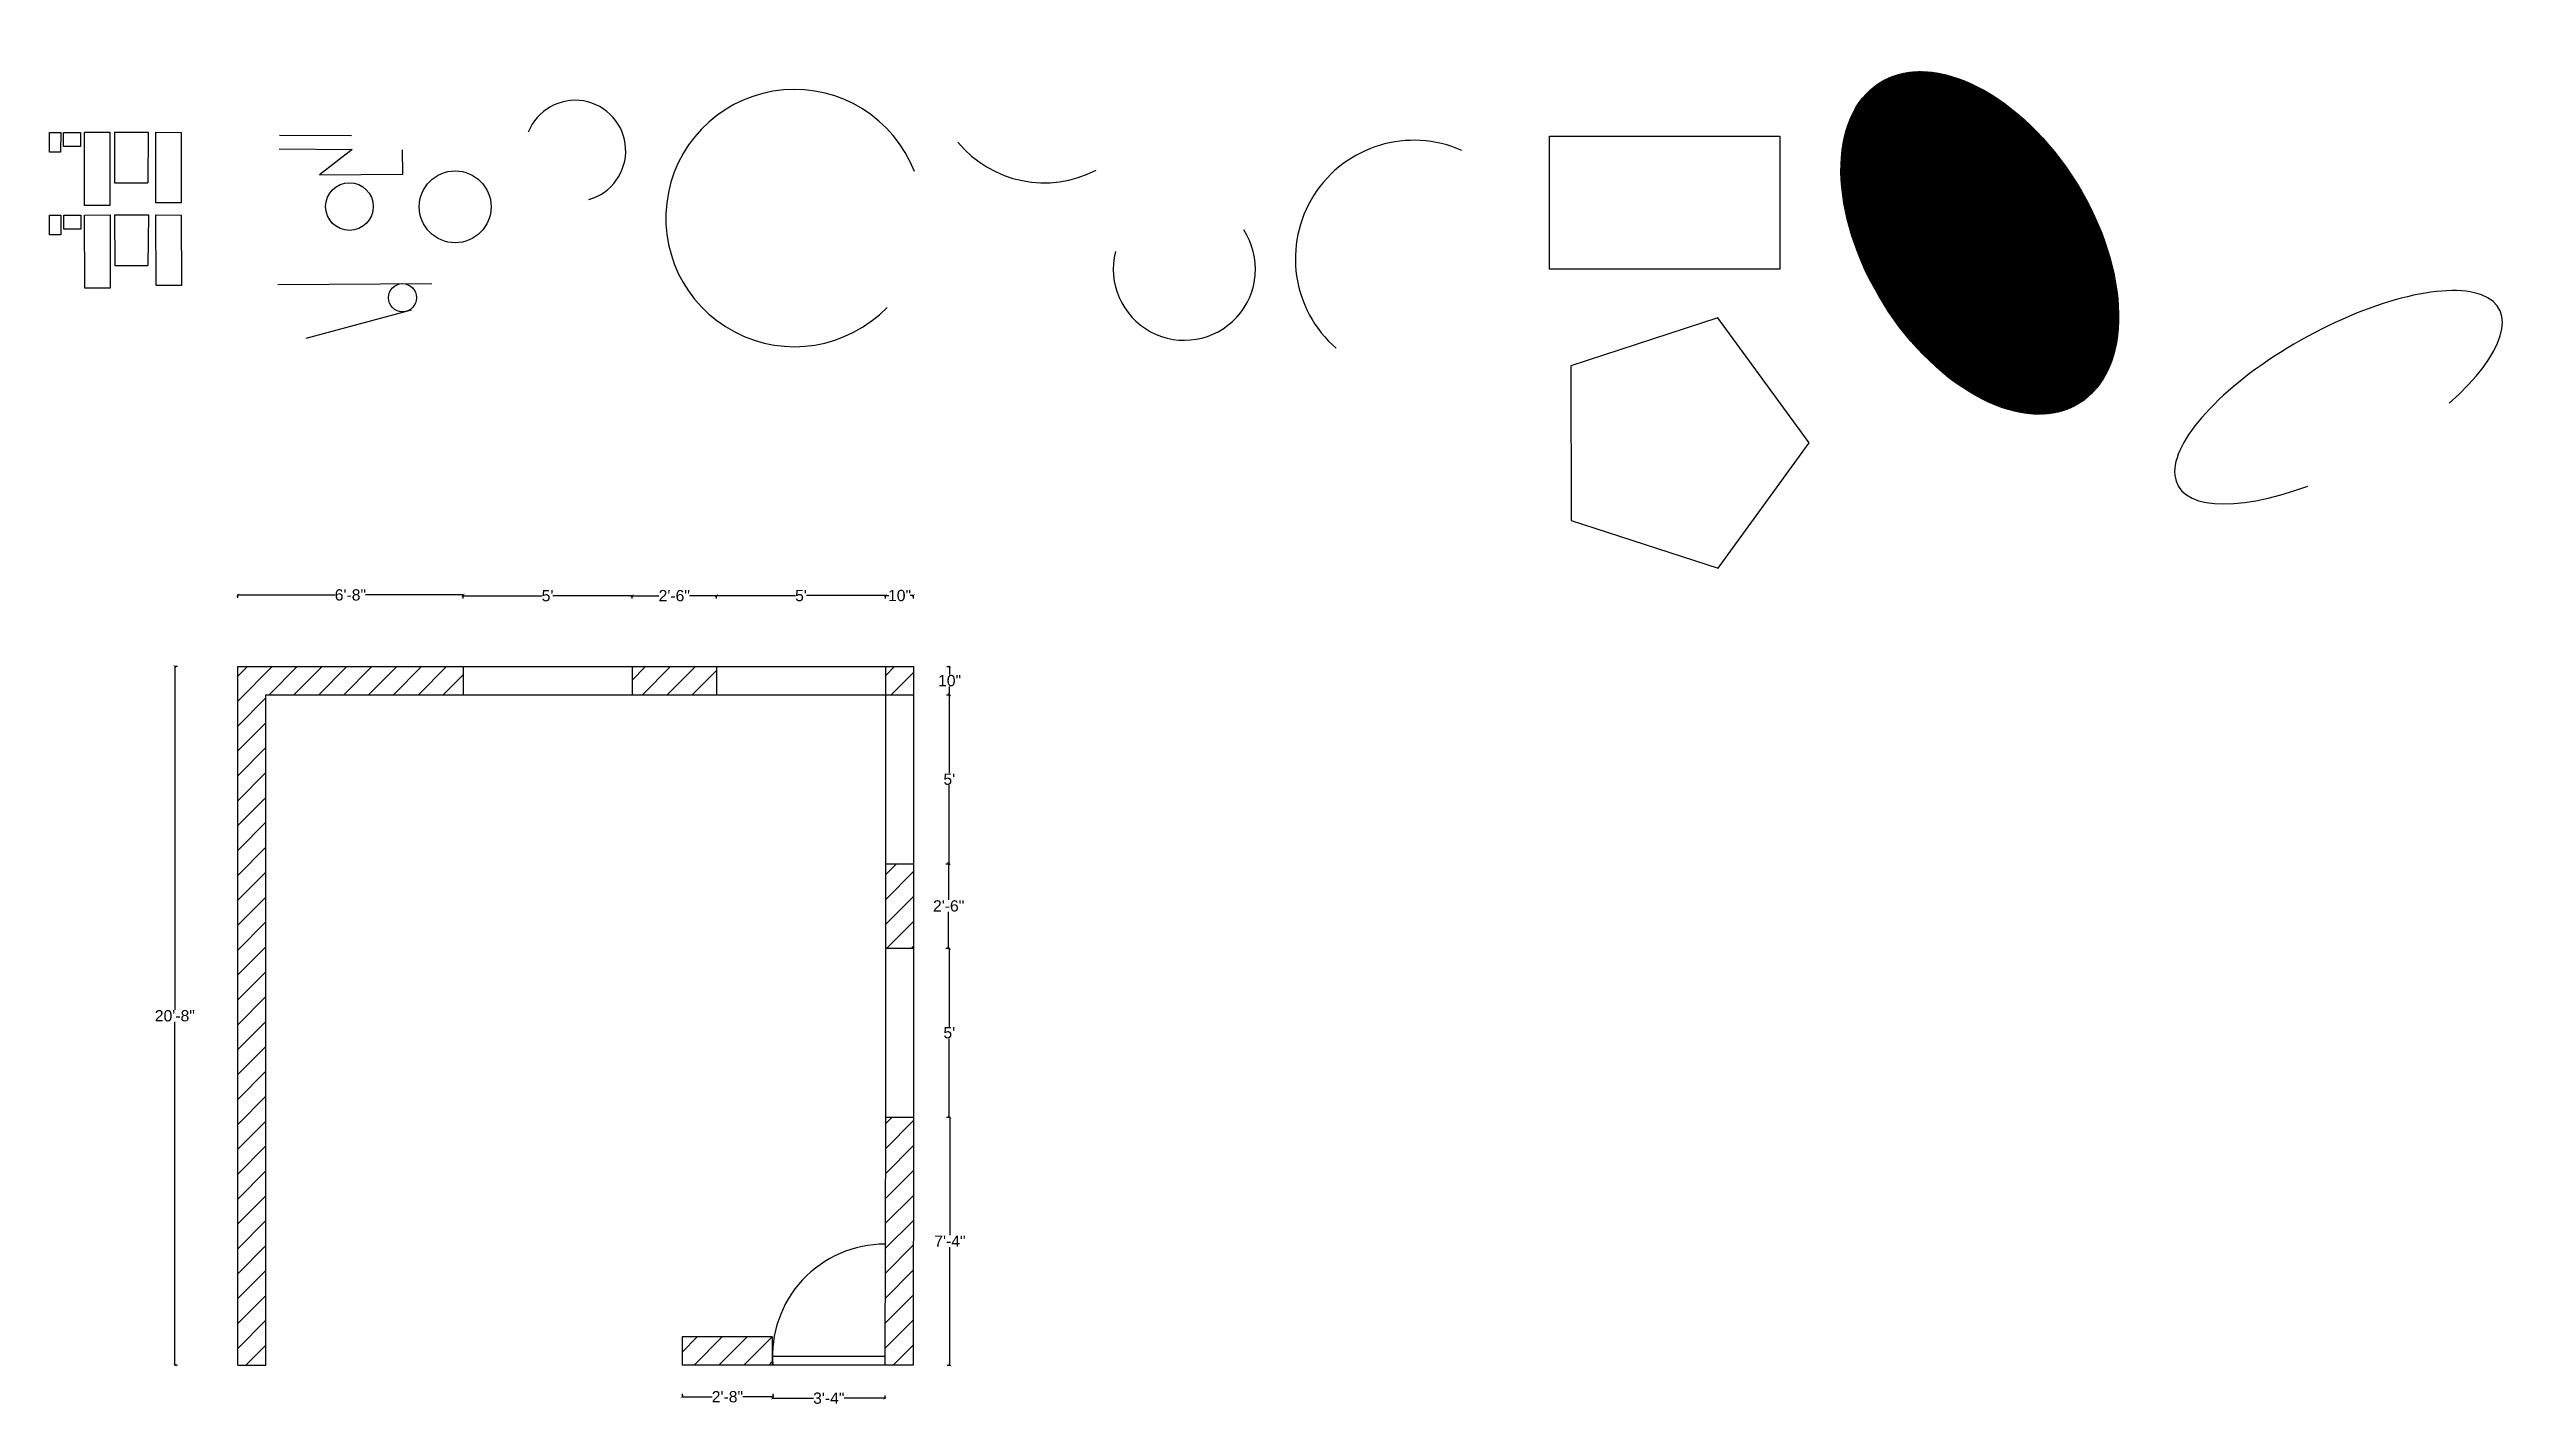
# Model space of a CAD drawing. Header units: inches. Extents: x 10 to 887, y -437 to 44.
import ezdxf

# ---------------------------------------------------------------- set-up
doc = ezdxf.new("R2010")
doc.units = ezdxf.units.IN
doc.header["$MEASUREMENT"] = 0
doc.layers.add('door', color=140, linetype='Continuous')
doc.layers.add('WALL', color=60, linetype='Continuous')
doc.styles.get("Standard").update_dxf_attribs({"font": 'arial.ttf'})
doc.dimstyles.get("Standard").update_dxf_attribs({"dimtxt": 4, "dimasz": 1, "dimexe": 0.18, "dimexo": 0.0625, "dimgap": 0.09, "dimtad": 0, "dimtih": 1, "dimtoh": 1, "dimdec": 0, "dimzin": 0, "dimdsep": 46, "dimlunit": 4, "dimtxsty": 'Standard', "dimblk": 'ARCHTICK', "dimcen": 0.09, "dimclrt": 256, "dimadec": 0, "dimazin": 0, "dimtfac": 1, "dimtdec": 0, "dimtofl": 0, "dimtmove": 0, "dimatfit": 3, "dimfxl": 0, "dimtolj": 1, "dimtzin": 0, "dimarcsym": 0})

# ---------------------------------------------------------------- blocks, each defined once
blk = doc.blocks.new('_ArchTick')
at = {"color": 0, "linetype": 'ByBlock', "const_width": 0.15}
blk.add_lwpolyline([(-0.5, -0.5), (0.5, 0.5)], dxfattribs=at)
blk = doc.blocks.new('*D3')
at = {"color": 0, "lineweight": -2, "transparency": 16777216}
for p, q in [((55.56, -174.64), (54.38, -174.64)), ((54.56, -174.64), (54.56, -296.51)), ((54.56, -422.64), (54.56, -300.77)), ((55.56, -422.64), (54.38, -422.64))]:
    blk.add_line(p, q, dxfattribs=at)
at = {"layer": 'Defpoints', "color": 0, "transparency": 16777216}
for p in [(76.9, -174.64), (54.56, -422.64), (76.9, -422.64)]:
    blk.add_point(p, dxfattribs=at)
at = {"color": 0, "lineweight": -2, "transparency": 16777216}
for p, rotation in [((54.56, -174.64), 90), ((54.56, -422.64), 270)]:
    blk.add_blockref('_ArchTick', p, dxfattribs=dict(at, rotation=rotation))
at = {"transparency": 16777216, "insert": (54.56, -298.64), "char_height": 4, "attachment_point": 5}
blk.add_mtext('\\A1;20\'-8"', dxfattribs=at)
blk = doc.blocks.new('*D5')
at = {"color": 0, "lineweight": -2, "transparency": 16777216}
for p, q in [((76.9, -150.22), (76.9, -149.04)), ((156.9, -150.22), (156.9, -149.04)), ((76.9, -149.22), (111.49, -149.22)), ((156.9, -149.22), (122.32, -149.22))]:
    blk.add_line(p, q, dxfattribs=at)
at = {"layer": 'Defpoints', "color": 0, "transparency": 16777216}
for p in [(156.9, -149.22), (76.9, -164.64), (156.9, -164.64)]:
    blk.add_point(p, dxfattribs=at)
at = {"color": 0, "lineweight": -2, "transparency": 16777216, "rotation": 180}
blk.add_blockref('_ArchTick', (76.9, -149.22), dxfattribs=at)
at = {"color": 0, "lineweight": -2, "transparency": 16777216}
blk.add_blockref('_ArchTick', (156.9, -149.22), dxfattribs=at)
at = {"transparency": 16777216, "insert": (116.9, -149.22), "char_height": 4, "attachment_point": 5}
blk.add_mtext('\\A1;6\'-8"', dxfattribs=at)
blk = doc.blocks.new('*D6')
at = {"color": 0, "lineweight": -2, "transparency": 16777216}
for p, q in [((156.9, -150.48), (156.9, -149.3)), ((156.9, -149.48), (184.97, -149.48)), ((216.9, -149.48), (188.83, -149.48)), ((216.9, -150.48), (216.9, -149.3))]:
    blk.add_line(p, q, dxfattribs=at)
at = {"layer": 'Defpoints', "color": 0, "transparency": 16777216}
for p in [(216.9, -149.48), (156.9, -164.64), (216.9, -164.64)]:
    blk.add_point(p, dxfattribs=at)
at = {"color": 0, "lineweight": -2, "transparency": 16777216, "rotation": 180}
blk.add_blockref('_ArchTick', (156.9, -149.48), dxfattribs=at)
at = {"color": 0, "lineweight": -2, "transparency": 16777216}
blk.add_blockref('_ArchTick', (216.9, -149.48), dxfattribs=at)
at = {"transparency": 16777216, "insert": (186.9, -149.48), "char_height": 4, "attachment_point": 5}
blk.add_mtext("\\A1;5'", dxfattribs=at)
blk = doc.blocks.new('*D7')
at = {"color": 0, "lineweight": -2, "transparency": 16777216}
for p, q in [((216.9, -150.48), (216.9, -149.3)), ((216.9, -149.48), (226.46, -149.48)), ((246.9, -149.48), (237.34, -149.48)), ((246.9, -150.48), (246.9, -149.3))]:
    blk.add_line(p, q, dxfattribs=at)
at = {"layer": 'Defpoints', "color": 0, "transparency": 16777216}
for p in [(246.9, -149.48), (216.9, -164.64), (246.9, -164.64)]:
    blk.add_point(p, dxfattribs=at)
at = {"color": 0, "lineweight": -2, "transparency": 16777216, "rotation": 180}
blk.add_blockref('_ArchTick', (216.9, -149.48), dxfattribs=at)
at = {"color": 0, "lineweight": -2, "transparency": 16777216}
blk.add_blockref('_ArchTick', (246.9, -149.48), dxfattribs=at)
at = {"transparency": 16777216, "insert": (231.9, -149.48), "char_height": 4, "attachment_point": 5}
blk.add_mtext('\\A1;2\'-6"', dxfattribs=at)
blk = doc.blocks.new('*D8')
at = {"color": 0, "lineweight": -2, "transparency": 16777216}
for p, q in [((246.9, -150.45), (246.9, -149.27)), ((246.9, -149.45), (274.97, -149.45)), ((306.9, -149.45), (278.83, -149.45)), ((306.9, -150.45), (306.9, -149.27))]:
    blk.add_line(p, q, dxfattribs=at)
at = {"layer": 'Defpoints', "color": 0, "transparency": 16777216}
for p in [(306.9, -149.45), (246.9, -164.64), (306.9, -164.64)]:
    blk.add_point(p, dxfattribs=at)
at = {"color": 0, "lineweight": -2, "transparency": 16777216, "rotation": 180}
blk.add_blockref('_ArchTick', (246.9, -149.45), dxfattribs=at)
at = {"color": 0, "lineweight": -2, "transparency": 16777216}
blk.add_blockref('_ArchTick', (306.9, -149.45), dxfattribs=at)
at = {"transparency": 16777216, "insert": (276.9, -149.45), "char_height": 4, "attachment_point": 5}
blk.add_mtext("\\A1;5'", dxfattribs=at)
blk = doc.blocks.new('*D9')
at = {"color": 0, "lineweight": -2, "transparency": 16777216}
for p, q in [((306.9, -150.43), (306.9, -149.25)), ((306.9, -149.43), (308.15, -149.43)), ((316.9, -149.43), (315.66, -149.43)), ((316.9, -150.43), (316.9, -149.25))]:
    blk.add_line(p, q, dxfattribs=at)
at = {"layer": 'Defpoints', "color": 0, "transparency": 16777216}
for p in [(316.9, -149.43), (306.9, -164.64), (316.9, -164.64)]:
    blk.add_point(p, dxfattribs=at)
at = {"color": 0, "lineweight": -2, "transparency": 16777216, "rotation": 180}
blk.add_blockref('_ArchTick', (306.9, -149.43), dxfattribs=at)
at = {"color": 0, "lineweight": -2, "transparency": 16777216}
blk.add_blockref('_ArchTick', (316.9, -149.43), dxfattribs=at)
at = {"transparency": 16777216, "insert": (311.9, -149.43), "char_height": 4, "attachment_point": 5}
blk.add_mtext('\\A1;10"', dxfattribs=at)
blk = doc.blocks.new('*D15')
at = {"color": 0, "lineweight": -2, "transparency": 16777216}
for p, q in [((328.67, -174.64), (329.85, -174.64)), ((329.67, -174.64), (329.67, -177.51)), ((329.67, -184.64), (329.67, -181.77)), ((328.67, -184.64), (329.85, -184.64))]:
    blk.add_line(p, q, dxfattribs=at)
at = {"layer": 'Defpoints', "color": 0, "transparency": 16777216}
for p in [(316.9, -174.64), (316.9, -184.64), (329.67, -184.64)]:
    blk.add_point(p, dxfattribs=at)
at = {"color": 0, "lineweight": -2, "transparency": 16777216}
for p, rotation in [((329.67, -174.64), 90), ((329.67, -184.64), 270)]:
    blk.add_blockref('_ArchTick', p, dxfattribs=dict(at, rotation=rotation))
at = {"transparency": 16777216, "insert": (329.67, -179.64), "char_height": 4, "attachment_point": 5}
blk.add_mtext('\\A1;10"', dxfattribs=at)
blk = doc.blocks.new('*D16')
at = {"color": 0, "lineweight": -2, "transparency": 16777216}
for p, q in [((328.56, -184.64), (329.74, -184.64)), ((329.56, -184.64), (329.56, -212.52)), ((329.56, -244.64), (329.56, -216.77)), ((328.56, -244.64), (329.74, -244.64))]:
    blk.add_line(p, q, dxfattribs=at)
at = {"layer": 'Defpoints', "color": 0, "transparency": 16777216}
for p in [(316.9, -184.64), (316.9, -244.64), (329.56, -244.64)]:
    blk.add_point(p, dxfattribs=at)
at = {"color": 0, "lineweight": -2, "transparency": 16777216}
for p, rotation in [((329.56, -184.64), 90), ((329.56, -244.64), 270)]:
    blk.add_blockref('_ArchTick', p, dxfattribs=dict(at, rotation=rotation))
at = {"transparency": 16777216, "insert": (329.56, -214.64), "char_height": 4, "attachment_point": 5}
blk.add_mtext("\\A1;5'", dxfattribs=at)
blk = doc.blocks.new('*D17')
at = {"color": 0, "lineweight": -2, "transparency": 16777216}
for p, q in [((328.33, -244.64), (329.51, -244.64)), ((329.33, -244.64), (329.33, -257.51)), ((329.33, -274.64), (329.33, -261.77)), ((328.33, -274.64), (329.51, -274.64))]:
    blk.add_line(p, q, dxfattribs=at)
at = {"layer": 'Defpoints', "color": 0, "transparency": 16777216}
for p in [(316.9, -244.64), (316.9, -274.64), (329.33, -274.64)]:
    blk.add_point(p, dxfattribs=at)
at = {"color": 0, "lineweight": -2, "transparency": 16777216}
for p, rotation in [((329.33, -244.64), 90), ((329.33, -274.64), 270)]:
    blk.add_blockref('_ArchTick', p, dxfattribs=dict(at, rotation=rotation))
at = {"transparency": 16777216, "insert": (329.33, -259.64), "char_height": 4, "attachment_point": 5}
blk.add_mtext('\\A1;2\'-6"', dxfattribs=at)
blk = doc.blocks.new('*D18')
at = {"color": 0, "lineweight": -2, "transparency": 16777216}
for p, q in [((328.56, -274.64), (329.74, -274.64)), ((329.56, -274.64), (329.56, -302.5)), ((329.56, -334.62), (329.56, -306.75)), ((328.56, -334.62), (329.74, -334.62))]:
    blk.add_line(p, q, dxfattribs=at)
at = {"layer": 'Defpoints', "color": 0, "transparency": 16777216}
for p in [(316.9, -274.64), (316.9, -334.62), (329.56, -334.62)]:
    blk.add_point(p, dxfattribs=at)
at = {"color": 0, "lineweight": -2, "transparency": 16777216}
for p, rotation in [((329.56, -274.64), 90), ((329.56, -334.62), 270)]:
    blk.add_blockref('_ArchTick', p, dxfattribs=dict(at, rotation=rotation))
at = {"transparency": 16777216, "insert": (329.56, -304.63), "char_height": 4, "attachment_point": 5}
blk.add_mtext("\\A1;5'", dxfattribs=at)
blk = doc.blocks.new('*D19')
at = {"color": 0, "lineweight": -2, "transparency": 16777216}
for p, q in [((328.78, -334.64), (329.96, -334.64)), ((329.78, -334.64), (329.78, -376.55)), ((329.78, -422.64), (329.78, -380.73)), ((328.78, -422.64), (329.96, -422.64))]:
    blk.add_line(p, q, dxfattribs=at)
at = {"layer": 'Defpoints', "color": 0, "transparency": 16777216}
for p in [(316.9, -334.64), (316.68, -422.64), (329.78, -422.64)]:
    blk.add_point(p, dxfattribs=at)
at = {"color": 0, "lineweight": -2, "transparency": 16777216}
for p, rotation in [((329.78, -334.64), 90), ((329.78, -422.64), 270)]:
    blk.add_blockref('_ArchTick', p, dxfattribs=dict(at, rotation=rotation))
at = {"transparency": 16777216, "insert": (329.78, -378.64), "char_height": 4, "attachment_point": 5}
blk.add_mtext('\\A1;7\'-4"', dxfattribs=at)
blk = doc.blocks.new('*D20')
at = {"color": 0, "lineweight": -2, "transparency": 16777216}
for p, q in [((266.86, -433.4), (266.86, -434.58)), ((266.86, -434.4), (281.37, -434.4)), ((306.68, -434.4), (292.18, -434.4)), ((306.68, -433.4), (306.68, -434.58))]:
    blk.add_line(p, q, dxfattribs=at)
at = {"layer": 'Defpoints', "color": 0, "transparency": 16777216}
for p in [(266.86, -422.62), (306.68, -422.72), (306.68, -434.4)]:
    blk.add_point(p, dxfattribs=at)
at = {"color": 0, "lineweight": -2, "transparency": 16777216, "rotation": 180}
blk.add_blockref('_ArchTick', (266.86, -434.4), dxfattribs=at)
at = {"color": 0, "lineweight": -2, "transparency": 16777216}
blk.add_blockref('_ArchTick', (306.68, -434.4), dxfattribs=at)
at = {"transparency": 16777216, "insert": (286.77, -434.4), "char_height": 4, "attachment_point": 5}
blk.add_mtext('\\A1;3\'-4"', dxfattribs=at)
blk = doc.blocks.new('*D22')
at = {"color": 0, "lineweight": -2, "transparency": 16777216}
for p, q in [((234.68, -432.9), (234.68, -434.08)), ((234.68, -433.9), (245.33, -433.9)), ((266.86, -433.9), (256.21, -433.9)), ((266.86, -432.9), (266.86, -434.08))]:
    blk.add_line(p, q, dxfattribs=at)
at = {"layer": 'Defpoints', "color": 0, "transparency": 16777216}
for p in [(234.68, -422.62), (266.86, -422.62), (266.86, -433.9)]:
    blk.add_point(p, dxfattribs=at)
at = {"color": 0, "lineweight": -2, "transparency": 16777216, "rotation": 180}
blk.add_blockref('_ArchTick', (234.68, -433.9), dxfattribs=at)
at = {"color": 0, "lineweight": -2, "transparency": 16777216}
blk.add_blockref('_ArchTick', (266.86, -433.9), dxfattribs=at)
at = {"transparency": 16777216, "insert": (250.77, -433.9), "char_height": 4, "attachment_point": 5}
blk.add_mtext('\\A1;2\'-8"', dxfattribs=at)

msp = doc.modelspace()

# ---------------------------------------------------------------- hatches: boundary and pattern name
h = msp.add_hatch()
h.set_pattern_fill('ANSI31', color=256)
h.set_pattern_definition([(45, (-58.47024, -48.64954), (-0.088388348, 0.088388348), [])])
edge = h.paths.add_edge_path()
edge.add_ellipse((695.47, -24.23), major_axis=(35.33, -56.94), ratio=0.603314, start_angle=0, end_angle=360)
h = msp.add_hatch()
h.set_pattern_fill('ANGLE', color=256)
h.set_pattern_definition([(0, (-58.47024, -48.64954), (0, 0.275), [0.2, -0.075]), (90, (-58.47024, -48.64954), (-0.275, 2e-17), [0.2, -0.075])])
edge = h.paths.add_edge_path()
edge.add_ellipse((695.47, -24.23), major_axis=(35.33, -56.94), ratio=0.603314, start_angle=0, end_angle=360)
at = {"layer": 'door', "true_color": 0xf7abae}
h = msp.add_hatch(dxfattribs=at)
h.set_pattern_fill('LINE', color=241, scale=50, angle=45)
h.set_pattern_definition([(45, (-2119.5654, -1808.844), (-4.419417, 4.419417), [])])
h.paths.add_polyline_path([(76.9, -422.64), (86.9, -422.64), (86.9, -184.64), (156.9, -184.64), (156.9, -174.64), (76.9, -174.64)])
h.paths.add_polyline_path([(246.9, -184.64), (246.9, -174.64), (216.9, -174.64), (216.9, -184.64)])
h.paths.add_polyline_path([(316.9, -244.64), (306.9, -244.64), (306.9, -274.64), (316.9, -274.64)])
h.paths.add_polyline_path([(316.9, -184.64), (316.9, -174.64), (306.9, -174.64), (306.9, -184.64)])
h.paths.add_polyline_path([(306.68, -422.62), (316.68, -422.64), (316.9, -334.64), (316.9, -334.62), (306.9, -334.62)])
h.paths.add_polyline_path([(266.68, -422.62), (266.68, -412.62), (234.68, -412.62), (234.68, -422.62)])

# ---------------------------------------------------------------- linework, layer by layer
for p, q in [((91.69, 13.98), (117.34, 13.87)), ((91.14, -38.95), (145.87, -38.62)), ((101.2, -58.06), (138.57, -48.01))]:
    msp.add_line(p, q)
at = {"color": 244, "true_color": 0x991b1e}
for p, q in [((156.9, -174.64), (156.9, -184.64)), ((216.9, -174.64), (246.9, -174.64)), ((216.9, -174.64), (216.9, -184.64)), ((246.9, -174.64), (246.9, -184.64)), ((306.9, -174.64), (316.9, -174.64)), ((306.9, -174.64), (306.9, -184.64)), ((316.9, -174.64), (316.9, -184.64)), ((216.9, -184.64), (246.9, -184.64)), ((306.9, -184.64), (316.9, -184.64)), ((306.9, -244.64), (306.9, -274.64)), ((306.9, -244.64), (316.9, -244.64)), ((316.9, -244.64), (316.9, -274.64)), ((306.9, -274.64), (316.9, -274.64)), ((306.9, -334.62), (306.68, -422.62)), ((306.9, -334.62), (316.9, -334.62)), ((316.9, -334.64), (316.68, -422.64)), ((266.68, -412.62), (234.68, -412.62)), ((234.68, -412.62), (234.68, -422.62)), ((266.68, -412.62), (266.68, -422.62)), ((76.9, -422.64), (86.9, -422.64)), ((266.68, -422.62), (234.68, -422.62)), ((316.68, -422.64), (306.68, -422.62))]:
    msp.add_line(p, q, dxfattribs=at)
for points in [[(10.02, 15.01), (14.02, 15.01), (14.01, 8.01), (10.01, 8.01), (10.01, 15.01)], [(15.06, 15.02), (21.06, 15.02), (21.07, 10.02), (15.07, 10.03), (15.07, 15.02)], [(22.51, 15.05), (31.51, 15.07), (31.5, -10.93), (22.5, -10.92), (22.44, 15.05)], [(33.08, 15.07), (45.08, 15.11), (44.95, -2.89)], [(33.08, 15.07), (33.13, -2.93), (44.95, -2.89)], [(47.78, 15.06), (56.78, 14.99), (56.84, -10.01), (47.84, -10), (47.78, 15.06)], [(91.58, 9.12), (117.56, 8.9), (105.96, -0.04), (135.47, 0.18), (135.41, 8.79)], [(10.09, -14.36), (14.09, -14.36), (14.08, -21.36), (10.08, -21.36), (10.08, -14.36)], [(15.14, -14.35), (21.14, -14.35), (21.14, -19.35), (15.14, -19.34), (15.14, -14.35)], [(22.58, -14.32), (31.58, -14.3), (31.57, -40.3), (22.57, -40.29), (22.51, -14.32)], [(33.15, -14.3), (45.15, -14.26), (45.02, -32.26)], [(33.15, -14.3), (33.2, -32.3), (45.02, -32.26)], [(47.86, -14.31), (56.86, -14.38), (56.92, -39.38), (47.92, -39.37), (47.86, -14.31)]]:
    msp.add_lwpolyline(points)
for points in [[(542.74, 13.69), (624.49, 13.69), (624.49, -33.56), (542.74, -33.56)], [(602.64, -139.66), (634.84, -95.15), (602.46, -50.79), (550.26, -67.87), (550.37, -122.79)]]:
    msp.add_lwpolyline(points, close=True)
for points in [[(76.9, -422.64), (76.9, -174.64), (156.9, -174.64)], [(86.9, -422.64), (86.9, -184.64), (156.9, -184.64)]]:
    msp.add_lwpolyline(points, dxfattribs=at)
for centre, radius in [((154.1, -11.42), 12.77), ((116.57, -11.31), 8.46), ((135.4, -43.68), 5)]:
    msp.add_circle(centre, radius)
for centre, radius, start, end in [((196.73, 8.46), 17.94, 285.53925, 158.24754), ((274.58, -15.4), 45.67, 21.16533, 316.03774), ((363.31, 37), 39.89, 219.63805, 297.52198), ((494.51, -29.86), 42.06, 66.01986, 229.06698), ((413.03, -33.52), 25.26, 165.74196, 33.39929)]:
    msp.add_arc(centre, radius, start, end)
msp.add_ellipse((695.47, -24.23), major_axis=(35.33, -56.94), ratio=0.603314)
msp.add_ellipse((822.86, -79.03), major_axis=(-57, -31.39), ratio=0.37213, start_param=2.109326, end_param=7.462986)
at = {"layer": 'door'}
for p, q in [((306.68, -419.62), (266.68, -419.62)), ((306.68, -422.62), (266.68, -422.62))]:
    msp.add_line(p, q, dxfattribs=at)
msp.add_arc((306.68, -419.62), 39.94, 89.84517, 184.30812, dxfattribs=at)
at = {"layer": 'WALL'}
for p, q in [((156.9, -174.64), (216.9, -174.64)), ((246.9, -174.64), (306.9, -174.64)), ((156.9, -184.64), (216.9, -184.64)), ((246.9, -184.64), (306.9, -184.64)), ((306.9, -184.64), (306.9, -244.64)), ((316.9, -184.64), (316.9, -244.64)), ((306.9, -274.64), (306.9, -334.64)), ((316.9, -274.64), (316.9, -334.64))]:
    msp.add_line(p, q, dxfattribs=at)

# ---------------------------------------------------------------- dimensions: what is measured, and where the dimension line sits
for base, p1, p2, picture, middle in [((156.9, -149.22), (76.9, -164.64), (156.9, -164.64), '*D5', (116.9, -149.22)), ((216.9, -149.48), (156.9, -164.64), (216.9, -164.64), '*D6', (186.9, -149.48)), ((246.9, -149.48), (216.9, -164.64), (246.9, -164.64), '*D7', (231.9, -149.48)), ((306.9, -149.45), (246.9, -164.64), (306.9, -164.64), '*D8', (276.9, -149.45)), ((316.9, -149.43), (306.9, -164.64), (316.9, -164.64), '*D9', (311.9, -149.43)), ((266.86, -433.9), (234.68, -422.62), (266.86, -422.62), '*D22', (250.77, -433.9)), ((306.68, -434.4), (266.86, -422.62), (306.68, -422.72), '*D20', (286.77, -434.4))]:
    dim = msp.add_linear_dim(base=base, p1=p1, p2=p2, dimstyle='Standard')
    dim.commit()
    dim.dimension.update_dxf_attribs({"geometry": picture, "text_midpoint": middle})
for base, p1, p2, picture, middle in [((54.56, -422.64), (76.9, -174.64), (76.9, -422.64), '*D3', (54.56, -298.64)), ((329.67, -184.64), (316.9, -174.64), (316.9, -184.64), '*D15', (329.67, -179.64)), ((329.56, -244.64), (316.9, -184.64), (316.9, -244.64), '*D16', (329.56, -214.64)), ((329.33, -274.64), (316.9, -244.64), (316.9, -274.64), '*D17', (329.33, -259.64)), ((329.56, -334.62), (316.9, -274.64), (316.9, -334.62), '*D18', (329.56, -304.63)), ((329.78, -422.64), (316.9, -334.64), (316.68, -422.64), '*D19', (329.78, -378.64))]:
    dim = msp.add_linear_dim(base=base, p1=p1, p2=p2, angle=90, dimstyle='Standard')
    dim.commit()
    dim.dimension.update_dxf_attribs({"geometry": picture, "text_midpoint": middle})

doc.saveas('drawing.dxf')
